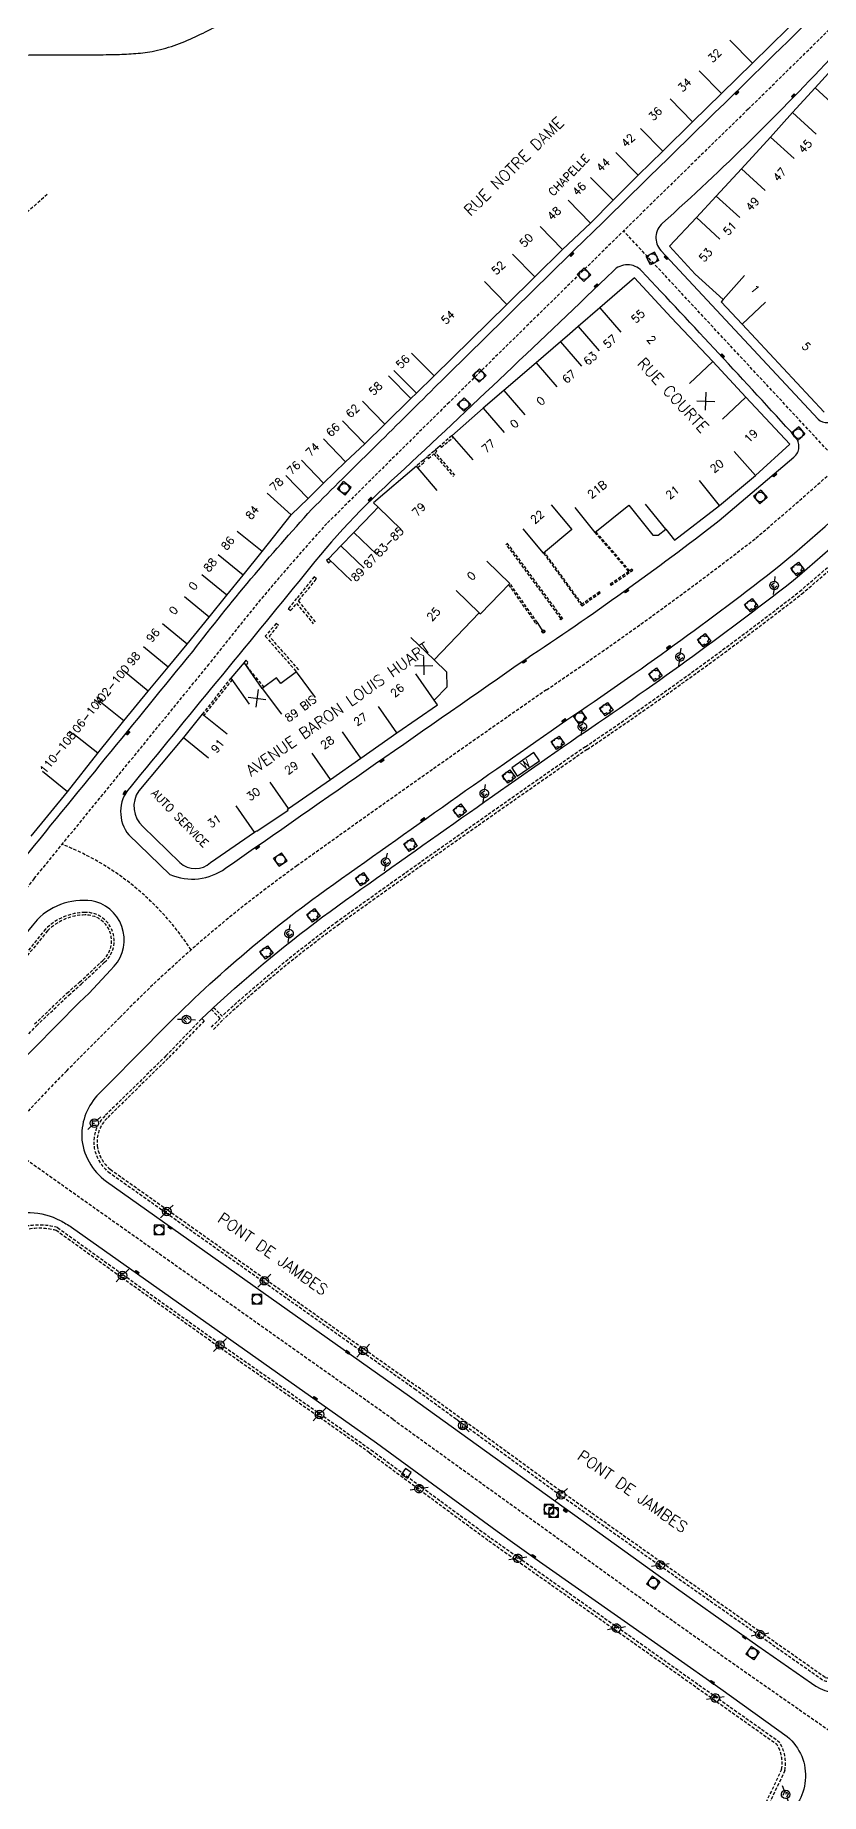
# Model space of a CAD drawing. Header units: millimetres. Extents: x 185000 to 186002, y 127000 to 128000.
# Drawn here: x 185244.7 to 185367.4, y 127562.5 to 127837.2 of the extents above; entities that cross this region are included whole.
import ezdxf
from ezdxf.enums import TextEntityAlignment as Align

# ---------------------------------------------------------------- set-up
doc = ezdxf.new("R2010")
doc.units = ezdxf.units.MM
doc.linetypes.add('DASHED', pattern=[0.75, 0.5, -0.25])
doc.layers.get('0').update_dxf_attribs({"linetype": 'CONTINUOUS'})
for name, color, linetype in [('W0001', 6, 'DASHED'), ('W0008', 7, 'CONTINUOUS'), ('W0100', 7, 'CONTINUOUS'), ('W0112', 1, 'DASHED'), ('W0300', 7, 'CONTINUOUS'), ('W0322', 7, 'CONTINUOUS'), ('W0334', 7, 'CONTINUOUS'), ('W0400', 7, 'CONTINUOUS'), ('W0420', 7, 'CONTINUOUS'), ('W0471', 7, 'CONTINUOUS'), ('W0984', 7, 'CONTINUOUS'), ('W0989', 7, 'CONTINUOUS'), ('W0991', 7, 'CONTINUOUS'), ('W1102', 7, 'CONTINUOUS')]:
    doc.layers.add(name, color=color, linetype=linetype)
doc.styles.get("Standard").update_dxf_attribs({"font": 'romans.shx', "width": 0.85})

# ---------------------------------------------------------------- blocks, each defined once
blk = doc.blocks.new('T400')
for p, q in [((-0.15, 0.3), (0.15, 0.3)), ((-0.15, -0.25), (-0.15, 0.3)), ((-0.15, 0.15), (0.15, 0.15)), ((-0.15, 0), (0.15, 0)), ((0.15, 0.3), (0.15, -0.25)), ((-0.15, -0.15), (0.15, -0.15)), ((-0.15, -0.25), (-0.15, -0.3)), ((-0.15, -0.3), (0.15, -0.3)), ((0.15, -0.3), (0.15, -0.25))]:
    blk.add_line(p, q)
blk = doc.blocks.new('T471')
for p, q in [((-0.333334, 0.333334), (-0.333334, -0.333334)), ((-0.333334, 0.333334), (0.333334, 0.333334)), ((-0.333334, 0), (0, 0)), ((0.500001, 0.500001), (1.000002, 1.000002)), ((-0.500001, -0.500001), (-1.000002, -1.000002)), ((-0.333334, -0.333334), (0.333334, -0.333334))]:
    blk.add_line(p, q)
blk.add_ellipse((0, 0), major_axis=(0.471405, 0.471405), ratio=1, start_param=5.4977871438, end_param=11.780972451)
blk = doc.blocks.new('T420')
for p, q in [((0.75, 0.75), (-0.75, 0.75)), ((-0.75, 0.75), (-0.75, -0.75)), ((0.75, 0.75), (0.75, -0.75)), ((0.75, -0.75), (-0.75, -0.75))]:
    blk.add_line(p, q)
blk.add_ellipse((0, 0), major_axis=(-0.53, 0.53), ratio=1, start_param=3.926991, end_param=10.210176)
blk = doc.blocks.new('T300')
for p, q in [((-0.8, 0.51), (-0.86, 0.34)), ((-0.86, 0.34), (-0.86, 0.17)), ((-0.86, 0.17), (-0.74, 0.06)), ((-0.69, 0.63), (-0.8, 0.51)), ((-0.8, -0.06), (-0.74, 0.06)), ((-0.74, 0.06), (-0.69, 0.11)), ((-0.57, 0.69), (-0.69, 0.63)), ((-0.46, 0.69), (-0.57, 0.69)), ((-0.29, 0.63), (-0.46, 0.69)), ((-0.29, 0.63), (-0.17, 0.74)), ((-0.23, 0.57), (-0.29, 0.63)), ((-0.17, 0.74), (-0.06, 0.8)), ((-0.06, 0.8), (0.06, 0.8)), ((0.06, 0.8), (0.23, 0.74)), ((0.23, 0.74), (0.34, 0.63)), ((0.34, 0.63), (0.4, 0.51)), ((0.46, 0.46), (0.34, 0.46)), ((0.4, 0.51), (0.4, 0.46)), ((0.57, 0.4), (0.46, 0.46)), ((0.57, 0.4), (0.69, 0.29)), ((0.69, 0.29), (0.74, 0.17)), ((0.74, 0.06), (0.69, -0.17)), ((0.74, 0.17), (0.74, 0.06)), ((-0.8, -0.17), (-0.8, -0.06)), ((-0.8, -0.23), (-0.8, -0.17)), ((-0.74, -0.34), (-0.8, -0.23)), ((-0.69, -0.4), (-0.74, -0.34)), ((-0.51, -0.46), (-0.69, -0.4)), ((-0.4, -0.46), (-0.51, -0.46)), ((-0.4, -0.46), (-0.34, -0.46)), ((-0.34, -0.46), (-0.34, -0.4)), ((-0.34, -0.51), (-0.34, -0.46)), ((-0.29, -0.63), (-0.34, -0.51)), ((-0.17, -0.74), (-0.29, -0.63)), ((-0.06, -0.8), (-0.17, -0.74)), ((0.06, -0.8), (-0.06, -0.8)), ((0.17, -0.74), (0.06, -0.8)), ((0.23, -0.69), (0.17, -0.74)), ((0.29, -0.46), (0.23, -0.46)), ((0.29, -0.63), (0.23, -0.69)), ((0.46, -0.4), (0.29, -0.46)), ((0.34, -0.51), (0.29, -0.63)), ((0.34, -0.51), (0.34, -0.46)), ((0.57, -0.34), (0.46, -0.4)), ((0.63, -0.29), (0.57, -0.34)), ((0.69, -0.17), (0.63, -0.29))]:
    blk.add_line(p, q)
blk = doc.blocks.new('t322o')
at = {"color": 0, "linetype": 'Continuous'}
for radius in [0.25, 0.15]:
    blk.add_circle((0, 0), radius, dxfattribs=at)
blk = doc.blocks.new('t991o')
at = {"color": 0, "linetype": 'Continuous'}
for p, q in [((-1, 1), (1, -1)), ((-1, -1), (1, 1))]:
    blk.add_line(p, q, dxfattribs=at)

msp = doc.modelspace()

# ---------------------------------------------------------------- linework, layer by layer
at = {"layer": 'W0001'}
for points in [[(185149.1, 127586.14, -0.01401), (185188.88, 127636.06, 0.016219), (185207.66, 127659.5, -0.003598), (185214.84, 127668.93, -0.000146), (185244.54, 127705.46, 0.000133), (185271.89, 127739.01, -0.020808), (185290.25, 127760.92, -0.00094), (185309.37, 127779.86, -0.001248), (185356.09, 127825.68, 0.003714), (185389.67, 127858.94, 0.028409), (185407.02, 127878.2, 0.077858), (185442.68, 127946.65)], [(185257.85, 127683.7, -0.043816), (185285.59, 127707.46, -0.003371), (185324.56, 127734.95, 0.017269), (185357.31, 127758.66, 0.015599), (185394.64, 127792.61, 0.003504), (185434.23, 127829.74, 0.003504)], [(185269.04, 127694.32, 0.155757), (185248.9, 127710.82, 0.155757)], [(185171.5, 127548.68), (185187.7, 127579.92), (185190.02, 127583.91), (185192.82, 127588.92), (185207.42, 127617.17), (185210.34, 127622.52), (185212.48, 127626.12), (185217.88, 127634.76), (185225.19, 127645.84), (185225.3, 127646.01), (185229.21, 127651.16, -0.04245), (185249.61, 127675.44), (185257.85, 127683.7)]]:
    msp.add_lwpolyline(points, format="xyb", dxfattribs=at)
at = {"layer": 'W0001', "flags": 128}
for points in [[(185370.52, 127770.19), (185336.62, 127806.64)], [(185300.61, 127620.96), (185239.37, 127664.3)], [(185300.61, 127620.96), (185339.42, 127592.98), (185355.03, 127581.93), (185377.02, 127566.61)]]:
    msp.add_lwpolyline(points, dxfattribs=at)
msp.add_lwpolyline([(185681.41, 127437.75, -0.000431), (185655.46, 127459.93, -0.002226), (185624.38, 127486.49, -0.000324), (185589.24, 127516.55, 0.000703), (185581.09, 127523.57), (185568.55, 127534.28, 0.028219), (185542.2, 127554.66, 0.093909), (185513.21, 127563.82, 0.113768), (185473.07, 127556.66, -0.161836), (185463.92, 127555.91, -0.03366), (185424.21, 127565.19, 0.100641), (185387.49, 127568.42, 0.044105), (185377.02, 127566.61, 0.154022), (185363.32, 127545.78), (185363.32, 127545.78)], format="xyb", dxfattribs=at)
at = {"layer": 'W0008'}
for points in [[(185145.78, 127588.53, -0.000537), (185186.4, 127638.13, 0.016237), (185205.08, 127661.44, -0.00361), (185212.31, 127670.94, -0.000147), (185242.03, 127707.5, 0.000133), (185269.35, 127741.01, -0.020833), (185287.91, 127763.15, -0.000943), (185307.1, 127782.16, -0.001248), (185353.83, 127827.99, 0.003715), (185387.39, 127861.23, 0.028258), (185404.41, 127880.11, 0.031147), (185418.64, 127904.8, 0.031727), (185424.24, 127921.66, 0.225309), (185420.02, 127946.16, 0.102261), (185411.21, 127953.9, 0.095289)], [(185461.37, 127922.45), (185461.24, 127922.59, 0.138403), (185454.87, 127926.12, 0.160423), (185444.08, 127924.71, 0.185487), (185434.7, 127914.95, -0.023623), (185423.44, 127894.99, -0.0297), (185411.85, 127879.69, -0.025466), (185395.86, 127862.02, -0.001547), (185369.69, 127834.4, -0.022341), (185342.7, 127807.84, 0.428897), (185342.44, 127803.61), (185367.02, 127777.23, 0.386461), (185369.93, 127777.28, -0.0026), (185410.92, 127815.65), (185430.42, 127833.9)], [(185242.36, 127834.1, -0.0048), (185246.05, 127834.16, -0.0017), (185249.74, 127834.16, 0.0014), (185253.44, 127834.16, 0.0046), (185257.14, 127834.21, 0.0125), (185260.06, 127834.34, 0.0282), (185262.95, 127834.69, 0.0374), (185266.38, 127835.62, 0.0241), (185269.7, 127836.98, 0.0247), (185272.89, 127838.62, 0.0388)], [(185262.59, 127679.83, -0.043774), (185288.93, 127702.87, -0.003365), (185327.77, 127730.26, 0.017306), (185360.9, 127754.25, 0.01562), (185398.55, 127788.49, 0.0035), (185438.03, 127825.58, 0.0035)], [(185253.11, 127687.58), (185256.43, 127691.17, 0.5899), (185254.17, 127701.85, 0.25464), (185245, 127699.03, -0.000791), (185220.64, 127669.28), (185205.62, 127649.92)], [(185253.11, 127687.58), (185251.57, 127686.09), (185244.58, 127679.04), (185241.4, 127675.77), (185235.19, 127668.96), (185230.96, 127663.89), (185226.92, 127658.67), (185218.39, 127646.68), (185210.86, 127634.87), (185210.01, 127633.8, -0.086076), (185208.92, 127632.96, -0.333001), (185201.46, 127634.17, -0.263052), (185199.36, 127641.5), (185205.62, 127649.92)], [(185262.59, 127679.83), (185254.64, 127671.84, 0.199549), (185251.95, 127665.13, 0.228705), (185255.84, 127658.15), (185303.18, 127624.6)], [(185176.65, 127546.01), (185192.79, 127577.13), (185195.06, 127581.04), (185197.93, 127586.18), (185212.54, 127614.45), (185215.38, 127619.64), (185217.43, 127623.1), (185222.76, 127631.63), (185230.02, 127642.63), (185230.02, 127642.63), (185233.98, 127647.86, -0.146153), (185239.1, 127652.44, -0.223071), (185248.6, 127652.03, -0.021142), (185250.37, 127651.01), (185298.04, 127617.32)], [(185303.18, 127624.6), (185342, 127596.63), (185357.59, 127585.59), (185365.99, 127579.74, 0.185227), (185371.92, 127578.15, 0.093362)], [(185298.04, 127617.32), (185316.89, 127603.48), (185323.48, 127598.79), (185336.73, 127589.48), (185351.8, 127578.85), (185362.17, 127571.41, -0.25057), (185365.01, 127564.56, -0.113478), (185363.87, 127561.07), (185363.87, 127561.07), (185356.66, 127549.48)]]:
    msp.add_lwpolyline(points, format="xyb", dxfattribs=at)
msp.add_lwpolyline([(185259.46, 127719.63, 0.372545), (185259.34, 127712.27), (185265.75, 127706.12, 0.268004), (185274.42, 127707.07, -0.000254), (185321.33, 127739.75, 0.018375), (185351.56, 127761.39), (185363.24, 127771.3, 0.415717), (185363.49, 127774.48, 0.003868), (185339.43, 127800.4, 0.436823), (185335.02, 127800.39, -0.003569), (185301.32, 127768.49, 0.043243), (185286.71, 127752.93, -0.000356)], format="xyb", close=True, dxfattribs=at)
at = {"layer": 'W0100'}
for points in [[(185373.23, 127874.66), (185376.6, 127878.36), (185389.91, 127866.23), (185381.81, 127857.5), (185378.14, 127853.85), (185375.17, 127850.97), (185368.63, 127844.52), (185365.03, 127840.94), (185362.29, 127838.29), (185356.75, 127832.87), (185351.93, 127828.09), (185347.39, 127823.69), (185342.76, 127819.09), (185338.91, 127815.34), (185334.97, 127811.46), (185331.45, 127807.87), (185327.08, 127803.73), (185322.76, 127799.47), (185318.37, 127795.16), (185307, 127784), (185304.25, 127781.29), (185300.74, 127784.84)], [(185371.17, 127834.11), (185366.54, 127829), (185363.02, 127825.14), (185359.57, 127821.31), (185355.05, 127816.36), (185351.08, 127812.09), (185351.08, 127812.09), (185348, 127808.76), (185343.78, 127804.26), (185347.82, 127799.89), (185352.18, 127795.95), (185351.85, 127795.59), (185355.14, 127792.08), (185367.94, 127778.33)], [(185329, 127763.45), (185332.13, 127759.55), (185337.44, 127763.8), (185341.19, 127759.12), (185342.03, 127759.09), (185343.2, 127760.03), (185344.56, 127758.33), (185351.6, 127763.73), (185357.21, 127768.41), (185362.58, 127773.35), (185355.74, 127780.67), (185350.56, 127786.23), (185344.08, 127793.14), (185338.33, 127799.3), (185332.93, 127794.61), (185329.54, 127791.71), (185327.83, 127790.22), (185326.77, 127789.32), (185322.95, 127786.06), (185317.91, 127781.7), (185314.68, 127778.93), (185309.77, 127774.65), (185313.05, 127770.88)], [(185244.05, 127712.09), (185249.71, 127719.03), (185249.71, 127719.03), (185254.49, 127725.03), (185258.54, 127730.1), (185262.36, 127734.75), (185265.46, 127738.5), (185268.43, 127742.08), (185271.88, 127746.31), (185274.64, 127749.75), (185277.19, 127752.88), (185280.16, 127756.57), (185284.66, 127762.3), (185287.33, 127764.85), (185289.76, 127767.23), (185293.19, 127770.55), (185296.19, 127773.4), (185299.32, 127776.47), (185303.39, 127780.44), (185299.89, 127784.02)], [(185307.52, 127766.11), (185304.26, 127769.9), (185297.57, 127764.16), (185298.28, 127763.48), (185297.37, 127762.54), (185294.45, 127759.54), (185292.46, 127757.43), (185290.53, 127755.43), (185294.13, 127751.96)], [(185325.33, 127763.83), (185328.55, 127760), (185324.13, 127756.29), (185320.92, 127760.12)], [(185280.16, 127735.13), (185277.33, 127739.22), (185275.27, 127736.79), (185278.1, 127732.69)], [(185288.5, 127733.77), (185285.5, 127737.77), (185283.05, 127735.94), (185282.4, 127736.81), (185280.16, 127735.13), (185283.16, 127731.13)]]:
    msp.add_lwpolyline(points, dxfattribs=at)
msp.add_lwpolyline([(185274.68, 127728.01), (185270.78, 127731.14), (185267.86, 127727.49), (185260.86, 127719.19, 0.373833), (185261.53, 127713.57), (185267.29, 127707.96, 0.386441), (185272.1, 127707.95), (185278.94, 127712.71), (185279.27, 127712.93), (185279.33, 127712.85), (185284.19, 127716.15), (185284.1, 127716.28), (185284.26, 127716.39), (185290.85, 127720.95), (185295.56, 127724.28), (185301.19, 127728.21), (185307.53, 127732.58), (185307.01, 127733.32), (185309.06, 127735.39), (185309.01, 127737.73), (185307.01, 127739.65), (185307.01, 127739.65), (185314.06, 127747), (185314.25, 127746.81), (185318.85, 127751.58), (185315.24, 127755.04)], format="xyb", dxfattribs=at)
msp.add_lwpolyline([(185322.61, 127725.14), (185319.15, 127722.74), (185320.01, 127721.45), (185323.46, 127723.86)], close=True, dxfattribs=at)
at = {"layer": 'W0112'}
msp.add_line((185246.58, 127812.34), (185241.09, 127807.51), dxfattribs=at)
for points in [[(185272.57, 127681.88), (185274.22, 127683.59, -0.025708), (185292.21, 127698.34, -0.003359), (185330.93, 127725.64, 0.017341), (185364.44, 127749.91, 0.01564), (185402.4, 127784.42, 0.003495), (185442, 127821.25, 0.003495)], [(185273.88, 127683.97, -0.025712), (185291.92, 127698.75, -0.00336), (185330.65, 127726.06, 0.017338), (185364.12, 127750.31, 0.015638), (185402.05, 127784.79, 0.003496), (185441.55, 127821.72, 0.003496)], [(185251.89, 127688.97), (185255.52, 127692.38, 0.697231), (185252.48, 127700.18, 0.193215), (185246.31, 127697.57), (185227.58, 127674.59)], [(185251.62, 127689.27), (185255.25, 127692.67, 0.697754), (185252.48, 127699.78, 0.192588), (185246.61, 127697.3), (185227.9, 127674.35)], [(185265.12, 127677.75), (185255.57, 127668.39, 0.228756), (185253.88, 127663.63, 0.1908), (185256.11, 127659.65), (185265.11, 127653.27), (185295.8, 127631.55), (185303.99, 127625.75)], [(185265.47, 127677.4), (185255.92, 127668.03, 0.228428), (185254.38, 127663.69, 0.189764), (185256.41, 127660.04), (185265.4, 127653.68), (185296.09, 127631.96), (185304.28, 127626.16)], [(185296.93, 127615.76), (185288.82, 127621.48), (185273.33, 127632.33), (185258.1, 127643.19), (185247.96, 127650.48, 0.133712), (185242.63, 127650.47, 0.184828), (185237.8, 127646.85), (185227.04, 127631.02), (185215.62, 127610.85), (185206.88, 127594.59), (185190.95, 127564.17), (185154.99, 127493.02), (185154.54, 127493.25), (185190.5, 127564.4), (185206.44, 127594.82), (185215.19, 127611.09), (185226.61, 127631.29), (185237.39, 127647.13, -0.184638), (185242.49, 127650.95, -0.135968), (185248.18, 127650.94), (185258.39, 127643.6), (185273.61, 127632.74), (185289.11, 127621.89), (185297.22, 127616.17)], [(185303.99, 127625.75), (185326.44, 127609.36), (185342.2, 127598.21), (185358.07, 127587.05), (185367.89, 127580.16, 0.22543), (185372.74, 127581.17), (185373.9, 127582.26), (185388.03, 127598.53), (185387.64, 127598.88), (185373.52, 127582.63), (185372.4, 127581.58, -0.219213), (185368.11, 127580.65), (185358.37, 127587.48), (185342.5, 127598.64), (185326.74, 127609.79), (185304.28, 127626.16)], [(185296.93, 127615.76), (185315.57, 127602), (185335.85, 127587.72), (185360.55, 127570.23, -0.184002), (185361.32, 127566.28), (185353.78, 127550.4)], [(185297.22, 127616.17), (185315.88, 127602.43), (185336.16, 127588.15), (185360.94, 127570.6, -0.191652), (185361.82, 127566.12), (185354.25, 127550.17)]]:
    msp.add_lwpolyline(points, format="xyb", dxfattribs=at)
for points in [[(185309.77, 127774.65), (185307.94, 127773.06), (185308.15, 127772.82), (185309.98, 127774.41)], [(185310.27, 127768.48), (185307.21, 127772.01), (185307.45, 127772.21), (185307.25, 127772.45), (185307, 127772.25), (185305.94, 127771.33), (185306.15, 127771.09), (185306.97, 127771.8), (185310.03, 127768.27)], [(185304.47, 127769.66), (185305.56, 127770.58), (185305.35, 127770.82), (185304.26, 127769.9)], [(185332.13, 127759.55), (185337.42, 127753.43), (185334.52, 127751.44), (185334.63, 127751.28), (185338.05, 127753.62), (185337.93, 127753.78), (185337.58, 127753.55), (185332.28, 127759.67)], [(185290.53, 127755.43), (185290.2, 127755.13), (185290.52, 127754.78), (185290.87, 127755.1)], [(185318.4, 127757.87), (185327.06, 127746.09), (185326.82, 127745.9), (185326.71, 127746.05), (185326.8, 127746.12), (185318.26, 127757.74)], [(185324.13, 127756.29), (185330.09, 127748.07), (185332.96, 127750.08), (185332.85, 127750.24), (185330.14, 127748.34), (185324.29, 127756.42)], [(185288.5, 127745.56), (185285.84, 127748.84), (185285.9, 127748.92), (185288.64, 127752.31), (185288.27, 127752.61), (185285.53, 127749.22), (185284.23, 127747.63), (185284.6, 127747.33), (185285.53, 127748.46), (185288.13, 127745.26)], [(185337.55, 127753.28), (185337.56, 127753.27)], [(185318.65, 127751.37), (185322.92, 127745.27), (185323.15, 127745.46), (185318.85, 127751.58)], [(185285.86, 127738.09), (185281.26, 127743.33), (185282.7, 127745), (185282.34, 127745.31), (185280.63, 127743.32), (185285.5, 127737.77)], [(185280.44, 127735.34), (185277.71, 127738.74), (185277.71, 127738.74), (185277.93, 127739.29), (185277.59, 127739.59), (185277.33, 127739.22)], [(185275.27, 127736.79), (185270.78, 127731.14)], [(185275.45, 127736.53), (185271.02, 127730.95)], [(185244.6, 127682.74), (185249.65, 127687.55), (185251.63, 127689.28)], [(185240.57, 127677.92), (185244.89, 127682.46), (185249.92, 127687.25), (185251.89, 127688.97)], [(185272.21, 127682.24), (185273.6, 127683.6), (185272.23, 127685), (185272.54, 127685.34), (185273.88, 127683.97)], [(185265.12, 127677.75), (185270.74, 127683.61), (185271.1, 127683.25), (185265.47, 127677.4)]]:
    msp.add_lwpolyline(points, dxfattribs=at)
at = {"layer": 'W0322'}
msp.add_lwpolyline([(185324.08, 127744.07), (185323.15, 127745.46)], dxfattribs=at)
at = {"layer": 'W0334'}
msp.add_line((185304.25, 127781.29), (185303.39, 127780.44), dxfattribs=at)
msp.add_lwpolyline([(185272.54, 127685.34, -0.025825), (185290.76, 127700.34, -0.003362), (185329.53, 127727.69, 0.017326), (185362.87, 127751.83, 0.015631), (185400.69, 127786.22, 0.003497), (185440.13, 127823.27, 0.003497)], format="xyb", dxfattribs=at)
for points in [[(185307.94, 127773.06), (185307.25, 127772.45)], [(185305.94, 127771.33), (185305.35, 127770.82)], [(185270.74, 127683.61), (185272.23, 127685)]]:
    msp.add_lwpolyline(points, dxfattribs=at)
for points in [[(185364.86, 127753.73), (185363.69, 127752.77), (185362.75, 127753.93), (185363.93, 127754.88)], [(185357.61, 127748.06), (185356.43, 127747.12), (185355.5, 127748.28), (185356.69, 127749.22)], [(185350.28, 127742.56), (185349.08, 127741.64), (185348.17, 127742.82), (185349.38, 127743.74)], [(185342.65, 127737.16), (185341.43, 127736.27), (185340.55, 127737.47), (185341.78, 127738.36)], [(185334.97, 127731.79), (185333.75, 127730.89), (185332.87, 127732.08), (185334.09, 127732.98)], [(185327.41, 127726.49), (185326.16, 127725.65), (185325.33, 127726.88), (185326.58, 127727.73)], [(185319.75, 127721.24), (185318.53, 127720.34), (185317.65, 127721.54), (185318.87, 127722.44)], [(185312.09, 127715.93), (185310.87, 127715.02), (185309.98, 127716.22), (185311.2, 127717.12)], [(185304.39, 127710.51), (185303.13, 127709.67), (185302.31, 127710.91), (185303.57, 127711.75)], [(185296.82, 127705.19), (185295.58, 127704.31), (185294.72, 127705.52), (185295.96, 127706.4)], [(185289.23, 127699.58), (185288.02, 127698.67), (185287.13, 127699.86), (185288.34, 127700.77)], [(185281.87, 127693.79), (185280.67, 127692.87), (185279.77, 127694.05), (185280.97, 127694.97)], [(185303.45, 127612.66), (185302.54, 127613.29), (185301.93, 127612.4), (185302.85, 127611.77)]]:
    msp.add_lwpolyline(points, close=True, dxfattribs=at)
at = {"layer": 'W1102'}
for p, q in [((185356.75, 127832.87), (185353.24, 127836.43)), ((185351.93, 127828.09), (185348.43, 127831.66)), ((185347.39, 127823.69), (185343.88, 127827.26)), ((185366.54, 127829), (185370.24, 127825.63)), ((185363.02, 127825.14), (185366.72, 127821.78)), ((185342.76, 127819.09), (185339.25, 127822.65)), ((185359.57, 127821.31), (185363.27, 127817.95)), ((185338.91, 127815.34), (185335.41, 127818.91)), ((185355.05, 127816.36), (185358.73, 127812.97)), ((185334.97, 127811.46), (185331.43, 127814.99)), ((185331.45, 127807.87), (185327.94, 127811.43)), ((185351.08, 127812.09), (185354.79, 127808.73)), ((185348, 127808.76), (185351.65, 127805.34)), ((185327.08, 127803.73), (185323.6, 127807.33)), ((185322.76, 127799.47), (185319.25, 127803.03)), ((185352.18, 127795.95), (185355.53, 127799.67)), ((185318.37, 127795.16), (185314.87, 127798.72)), ((185332.93, 127794.61), (185336.19, 127790.82)), ((185355.14, 127792.08), (185358.79, 127795.5)), ((185329.54, 127791.71), (185332.81, 127787.93)), ((185326.77, 127789.32), (185330.02, 127785.51)), ((185307, 127784), (185303.5, 127787.57)), ((185322.95, 127786.06), (185326.2, 127782.26)), ((185350.56, 127786.23), (185346.9, 127782.82)), ((185299.32, 127776.47), (185295.82, 127780.05)), ((185317.91, 127781.7), (185321.18, 127777.92)), ((185355.74, 127780.67), (185352.08, 127777.25)), ((185314.68, 127778.93), (185317.95, 127775.15)), ((185296.19, 127773.4), (185292.72, 127777)), ((185293.19, 127770.55), (185289.73, 127774.16)), ((185357.21, 127768.41), (185353.91, 127772.18)), ((185289.76, 127767.23), (185286.28, 127770.82)), ((185287.33, 127764.85), (185283.85, 127768.45)), ((185351.6, 127763.73), (185348.47, 127767.64)), ((185284.66, 127762.3), (185280.95, 127765.66)), ((185298.28, 127763.48), (185301.88, 127760.01)), ((185343.2, 127760.03), (185340.07, 127763.93)), ((185280.16, 127756.57), (185276.25, 127759.68)), ((185294.45, 127759.54), (185298.06, 127756.08)), ((185277.19, 127752.88), (185273.3, 127756.03)), ((185292.46, 127757.43), (185296.07, 127753.98)), ((185274.64, 127749.75), (185270.75, 127752.89)), ((185314.06, 127747), (185310.45, 127750.46)), ((185271.88, 127746.31), (185267.99, 127749.46)), ((185268.43, 127742.08), (185264.57, 127745.26)), ((185265.46, 127738.5), (185261.61, 127741.69)), ((185307.01, 127739.65), (185303.4, 127743.11)), ((185262.36, 127734.75), (185258.5, 127737.93)), ((185307.01, 127733.32), (185304.16, 127737.43)), ((185258.54, 127730.1), (185254.65, 127733.25)), ((185301.19, 127728.21), (185298.34, 127732.32)), ((185254.49, 127725.03), (185250.58, 127728.15)), ((185295.56, 127724.28), (185292.68, 127728.37)), ((185267.86, 127727.49), (185271.74, 127724.34)), ((185290.85, 127720.95), (185287.98, 127725.04)), ((185249.71, 127719.03), (185245.82, 127722.19)), ((185284.26, 127716.39), (185281.42, 127720.5)), ((185278.94, 127712.71), (185276.09, 127716.82))]:
    msp.add_line(p, q, dxfattribs=at)

# ---------------------------------------------------------------- block references
at = {"layer": 'W0300'}
for p, rotation in [((185363.82, 127753.81), 39.04665980433115), ((185356.57, 127748.16), 38.57133950162043), ((185349.24, 127742.67), 37.33474159815552), ((185341.62, 127737.3), 36.07637471529428), ((185333.93, 127731.92), 36.47547484565919), ((185326.38, 127726.67), 34.03177432175224), ((185318.71, 127721.38), 36.32531746208753), ((185311.05, 127716.06), 36.53979208499938), ((185303.36, 127710.7), 33.73322968362058), ((185295.79, 127705.34), 35.25786058103515), ((185288.2, 127699.7), 36.77501886425699), ((185280.83, 127693.91), 37.33474159815552)]:
    msp.add_blockref('T300', p, dxfattribs=dict(at, rotation=rotation))
at = {"layer": 'W0322', "rotation": 123.8435135579837}
msp.add_blockref('t322o', (185324.08, 127744.07), dxfattribs=at)
at = {"layer": 'W0400'}
for p, rotation in [((185354.3, 127828.21), 314.6076646762004), ((185363.15, 127827.75), 135.4801759085063), ((185328.51, 127802.99), 314.3815112447045), ((185343.27, 127802.48), 223.1977004038713), ((185332.36, 127798.07), 313.7840923574025), ((185352.07, 127787.12), 222.6521923999162), ((185360.24, 127768.55), 130.3807071813525), ((185297.05, 127764.69), 134.5219958407119), ((185337.09, 127750.42), 124.7203574255355), ((185343.65, 127741.57), 306.2487396720586), ((185321.12, 127739.4), 124.8462844865414), ((185259.16, 127728.24), 320.8199150668175), ((185327.32, 127730.15), 125.0275387412014), ((185298.87, 127723.9), 124.7606603644244), ((185258.7, 127718.83), 150.7068354890514), ((185305.28, 127714.68), 125.4131295472794), ((185279.38, 127710.33), 304.4106712595965), ((185265.75, 127650.96), 234.0915678543526), ((185260.62, 127643.94), 56.46037355854732), ((185293.49, 127631.45), 234.7534407581225), ((185288.44, 127624.25), 54.6747180485275), ((185327.5, 127606.7), 235.6581663455839), ((185322.56, 127599.56), 54.58907383490204), ((185355.51, 127586.93), 54.68943912224098), ((185350.49, 127579.89), 54.78506441157207)]:
    msp.add_blockref('T400', p, dxfattribs=dict(at, rotation=rotation))
at = {"layer": 'W0420'}
for p, rotation in [((185341.14, 127802.34), 297.1419848196255), ((185330.43, 127799.8), 224.3815112447045), ((185314.08, 127784.05), 224.5245552572544), ((185311.68, 127779.52), 224.5245552572544), ((185363.91, 127774.97), 40.38070718135248), ((185292.99, 127766.42), 231.4854141619035), ((185357.98, 127765.08), 39.83240895685044), ((185329.8, 127730.63), 35.02753874120139), ((185282.99, 127708.45), 214.4106712595965), ((185341.25, 127595.42), 324.7991627177321), ((185356.76, 127584.46), 325.145536229542)]:
    msp.add_blockref('T420', p, dxfattribs=dict(at, rotation=rotation))
for p in [(185264.05, 127650.54), (185279.32, 127639.74), (185324.94, 127606.91), (185325.67, 127606.4)]:
    msp.add_blockref('T420', p, dxfattribs=at)
at = {"layer": 'W0471'}
for p, rotation in [((185360.16, 127751.24), 38.57133950238343), ((185345.42, 127740.08), 36.07637471557143), ((185330.17, 127729.18), 35.02753874120139), ((185314.86, 127718.75), 36.53979208521548), ((185299.47, 127708.06), 35.25786058044656), ((185284.35, 127696.87), 37.33474159815552), ((185268.33, 127683.43), 314.3135708309794), ((185311.52, 127620), 90), ((185304.68, 127610.15), 324.840729045566), ((185320.09, 127599.27), 324.589073834902), ((185342.36, 127598.23), 324.7237133646369), ((185335.51, 127588.35), 324.8438967904219), ((185357.94, 127587.36), 324.689439122241), ((185350.95, 127577.44), 324.377207233533), ((185361.94, 127562.38), 244.610458123196)]:
    msp.add_blockref('T471', p, dxfattribs=dict(at, rotation=rotation))
for p in [(185253.93, 127667.26), (185265.25, 127653.45), (185258.33, 127643.46), (185280.49, 127642.63), (185273.56, 127632.59), (185295.93, 127631.71), (185289.11, 127621.74), (185326.85, 127609.18)]:
    msp.add_blockref('T471', p, dxfattribs=at)
at = {"layer": 'W0991'}
for p, rotation in [((185349.49, 127780.04), 42.93957452194955), ((185305.4, 127738.72), 316.1811298289364), ((185279.35, 127733.62), 306.877382264377)]:
    msp.add_blockref('t991o', p, dxfattribs=dict(at, rotation=rotation))

# ---------------------------------------------------------------- texts
at = {"layer": 'W0984'}
for s, rotation, p in [('CHAPELLE', 45.5933, (185328.06, 127815.36)), ('W', 34.8271, (185321.31, 127723.3)), ('AUTO SERVICE', 314.3775, (185267.31, 127714.89))]:
    msp.add_text(s, height=1.25, rotation=rotation, dxfattribs=at).set_placement(p, align=Align.MIDDLE)
at = {"layer": 'W0989'}
for s, rotation, p in [('RUE NOTRE DAME', 44.5789, (185319.47, 127816.73)), ('RUE COURTE', 312.9292, (185344.35, 127780.99)), ('AVENUE BARON LOUIS HUART', 35.0016, (185292, 127731.93)), ('PONT DE JAMBES', 324.7142, (185281.83, 127646.81)), ('PONT DE JAMBES', 324.7992, (185338.04, 127609.71))]:
    msp.add_text(s, height=1.75, rotation=rotation, dxfattribs=at).set_placement(p, align=Align.MIDDLE)
at = {"layer": 'W0991'}
for s, rotation, p in [('32', 44.7572, (185350.84, 127834.05)), ('34', 44.0737, (185346.16, 127829.46)), ('36', 44.8334, (185341.57, 127824.96)), ('42', 44.2834, (185337.33, 127820.78)), ('45', 48.0087, (185365, 127819.87)), ('44', 44.4936, (185333.42, 127816.95)), ('47', 47.6422, (185361, 127815.46)), ('46', 45.5933, (185329.68, 127813.21)), ('48', 43.434, (185325.77, 127809.38)), ('49', 47.0831, (185356.76, 127810.85)), ('51', 47.1888, (185353.22, 127807.04)), ('50', 44.6524, (185321.43, 127805.18)), ('53', 47.9103, (185349.44, 127802.89)), ('52', 44.4806, (185317.06, 127800.88)), ('1', 307.9969, (185357.16, 127797.58)), ('54', 44.4491, (185309.18, 127793.15)), ('55', 42.9969, (185338.88, 127793.32)), ('57', 40.4963, (185334.5, 127789.37)), ('2', 310.9798, (185340.98, 127789.64)), ('5', 312.8153, (185365.18, 127788.6)), ('56', 44.6306, (185302.12, 127786.21)), ('63', 40.8429, (185331.41, 127786.72)), ('58', 44.2935, (185297.86, 127782.03)), ('67', 40.4312, (185328.11, 127783.89)), ('0', 40.8696, (185323.69, 127780.09)), ('62', 44.4535, (185294.27, 127778.52)), ('66', 43.6134, (185291.22, 127775.58)), ('0', 40.616, (185319.56, 127776.53)), ('19', 43.1066, (185356.52, 127774.61)), ('74', 44.0435, (185288.01, 127772.49)), ('77', 41.0628, (185315.5, 127773.02)), ('76', 44.2804, (185285.07, 127769.63)), ('20', 39.8324, (185351.19, 127769.91)), ('78', 43.8123, (185282.4, 127767.06)), ('21B', 38.6871, (185332.49, 127766.25)), ('21', 38.6871, (185344.27, 127765.79)), ('84', 51.8765, (185278.6, 127762.67)), ('79', 46.0618, (185304.64, 127763.12)), ('22', 40.006, (185323.13, 127761.97)), ('86', 51.0996, (185274.78, 127757.85)), ('83-85', 45.8754, (185299.97, 127758.05)), ('88', 50.8329, (185272.03, 127754.46)), ('87', 46.5658, (185297.07, 127755.03)), ('89', 46.0675, (185295.1, 127752.97)), ('0', 43.7161, (185312.85, 127752.75)), ('0', 51.2458, (185269.37, 127751.17)), ('0', 50.7775, (185266.28, 127747.36)), ('25', 46.1811, (185306.93, 127746.78)), ('96', 50.3081, (185263.09, 127743.48)), ('102-100', 50.5698, (185256.57, 127735.59)), ('98', 50.4218, (185260.05, 127739.81)), ('106-104', 51.4098, (185252.61, 127730.7)), ('89 BIS', 36.8774, (185286.15, 127732.02)), ('26', 41.2835, (185301.25, 127734.87)), ('27', 34.8915, (185295.51, 127730.34)), ('110-108', 51.3787, (185248.2, 127725.17)), ('91', 51.2679, (185273.21, 127726.18)), ('28', 35.3145, (185290.33, 127726.71)), ('29', 34.6714, (185284.7, 127722.77)), ('30', 34.6782, (185278.76, 127718.66)), ('31', 34.7921, (185272.67, 127714.44))]:
    msp.add_text(s, height=1.25, rotation=rotation, dxfattribs=at).set_placement(p, align=Align.MIDDLE)

doc.saveas('drawing.dxf')
